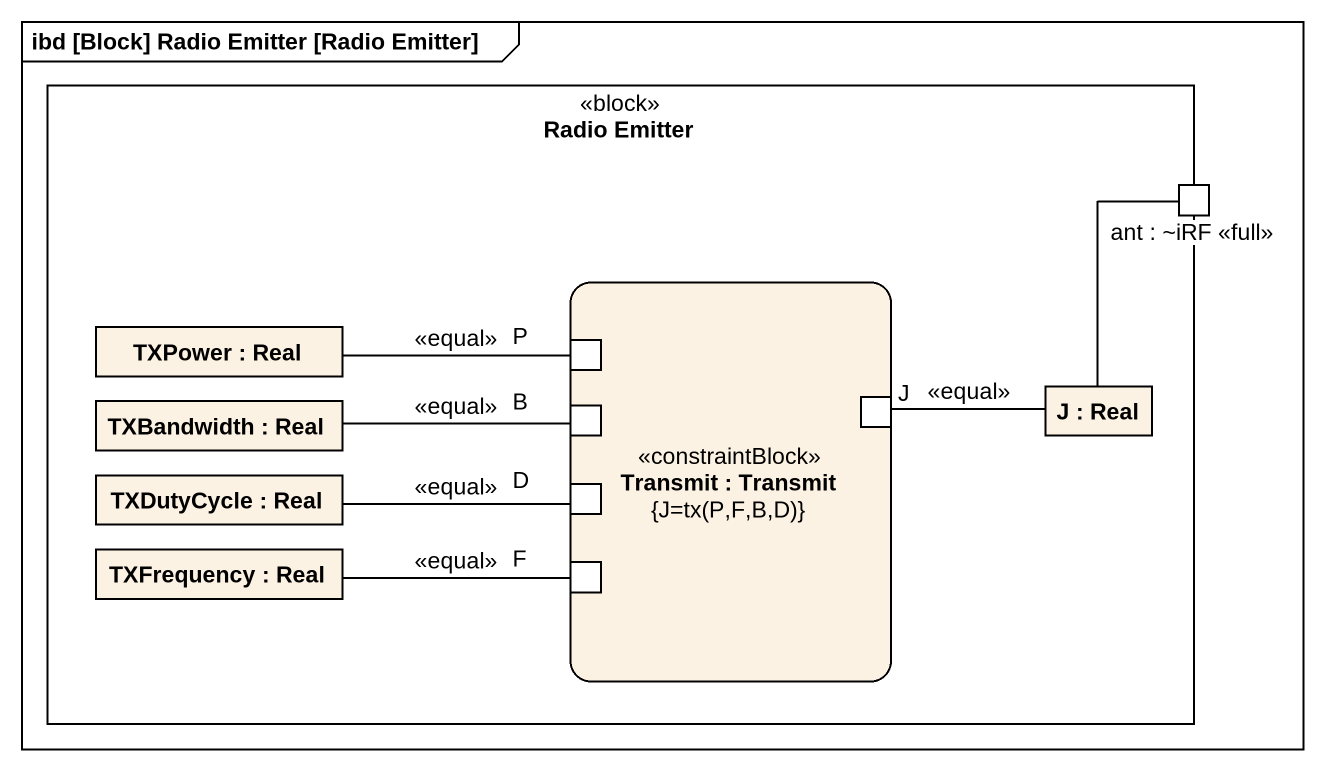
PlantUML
@startuml
mainframe ibd [Block] Radio Emitter [Radio Emitter]
rectangle "Radio Emitter" as Radio_Emitter <<block>> {
  port "ant : ~iRF <<full>>" as ant_iRF_full
  rectangle "Transmit : Transmit\n{J=tx(P,F,B,D)}" as Transmit <<constraintBlock>> {
    port P
    port B
    port J
    port D
    port F
  }
  rectangle "TXPower : Real" as TXPower
  rectangle "TXBandwidth : Real" as TXBandwidth
  rectangle "J : Real" as J_2
  rectangle "TXDutyCycle : Real" as TXDutyCycle
  rectangle "TXFrequency : Real" as TXFrequency
}
P -left- TXPower : <<equal>>
B -left- TXBandwidth : <<equal>>
J -right- J_2 : <<equal>>
J_2 -up- ant_iRF_full
D -left- TXDutyCycle : <<equal>>
F -left- TXFrequency : <<equal>>
@enduml
